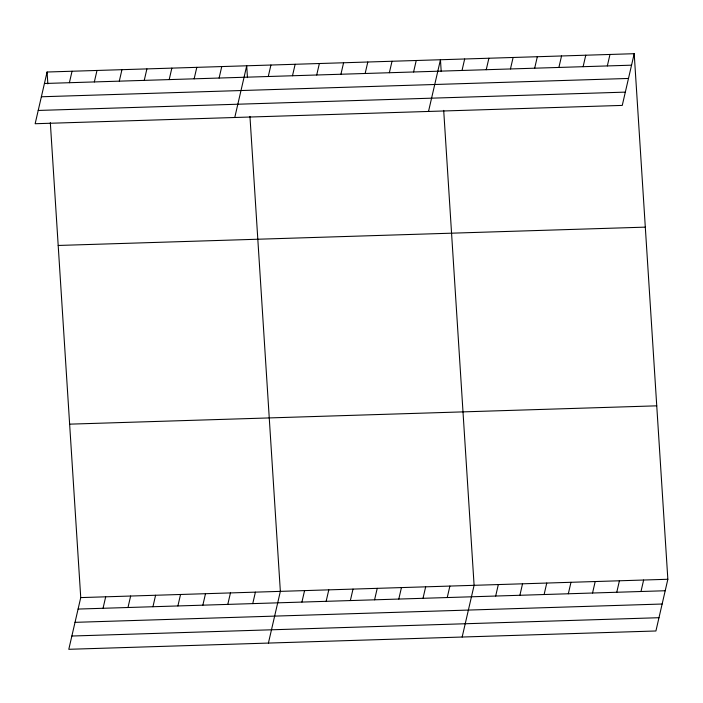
<?xml version="1.0" encoding="UTF-8"?>
<svg xmlns="http://www.w3.org/2000/svg" width="703" height="703" viewBox="0 0 703 703"><rect width="100%" height="100%" fill="white"/><g stroke="black" fill="none" stroke-linecap="round" stroke-linejoin="round"><path stroke-width="1.05" d="M47.083 72.014L35.15 123.728L622.26 105.406L634.203 53.7L47.083 72.014L47.848 83.868M69.395 82.717L72.04 71.24M94.343 81.935L96.996 70.458M119.299 81.153L121.944 69.685M144.247 80.379L146.901 68.903M169.203 79.597L171.848 68.129M194.151 78.824L196.805 67.347M50.326 122.647L80.74 597.594L68.797 649.3L655.917 630.986L667.85 579.272L634.203 53.7M219.108 78.042L221.753 66.565M103.042 608.288L105.687 596.812M234.767 117.498L246.709 65.792L247.465 77.638M127.99 607.506L130.644 596.03M268.274 76.513L270.927 65.036M152.946 606.733L155.591 595.256M292.492 75.757L295.146 64.281M177.894 605.951L180.548 594.474M316.71 75.001L319.364 63.525M202.851 605.178L205.496 593.701M340.929 74.246L343.582 62.769M227.798 604.395L230.452 592.919M365.147 73.49L367.801 62.013M252.755 603.613L255.4 592.146M389.365 72.734L392.019 61.258M268.414 643.069L280.356 591.364L249.952 116.426M413.584 71.978L416.238 60.502M301.921 602.084L304.575 590.608M428.514 111.452L440.456 59.746L441.212 71.592M326.139 601.329L328.793 589.852M462.02 70.467L464.674 58.99M350.358 600.573L353.011 589.096M486.239 69.711L488.893 58.235M374.576 599.817L377.23 588.341M510.457 68.956L513.111 57.479M398.794 599.061L401.448 587.585M534.675 68.2L537.329 56.723M423.013 598.306L425.666 586.829M558.894 67.444L561.548 55.968M447.24 597.55L449.885 586.074M583.112 66.688L585.766 55.212M462.161 637.023L474.103 585.318L443.698 110.38M607.33 65.933L609.984 54.456M495.677 596.039L498.322 584.562M519.895 595.283L522.54 583.806M544.113 594.527L546.758 583.051M568.332 593.771L570.977 582.295M592.55 593.016L595.195 581.539M616.768 592.26L619.413 580.783M640.987 591.504L643.632 580.028M44.438 83.49L631.549 65.177M41.372 96.768L628.482 78.455M38.217 110.45L625.327 92.128M58.191 245.461L645.301 227.139M69.632 424.155L656.743 405.833M80.74 597.594L667.85 579.272M78.086 609.062L665.205 590.748M75.019 622.34L662.138 604.026M71.864 636.022L658.975 617.709"/></g></svg>
